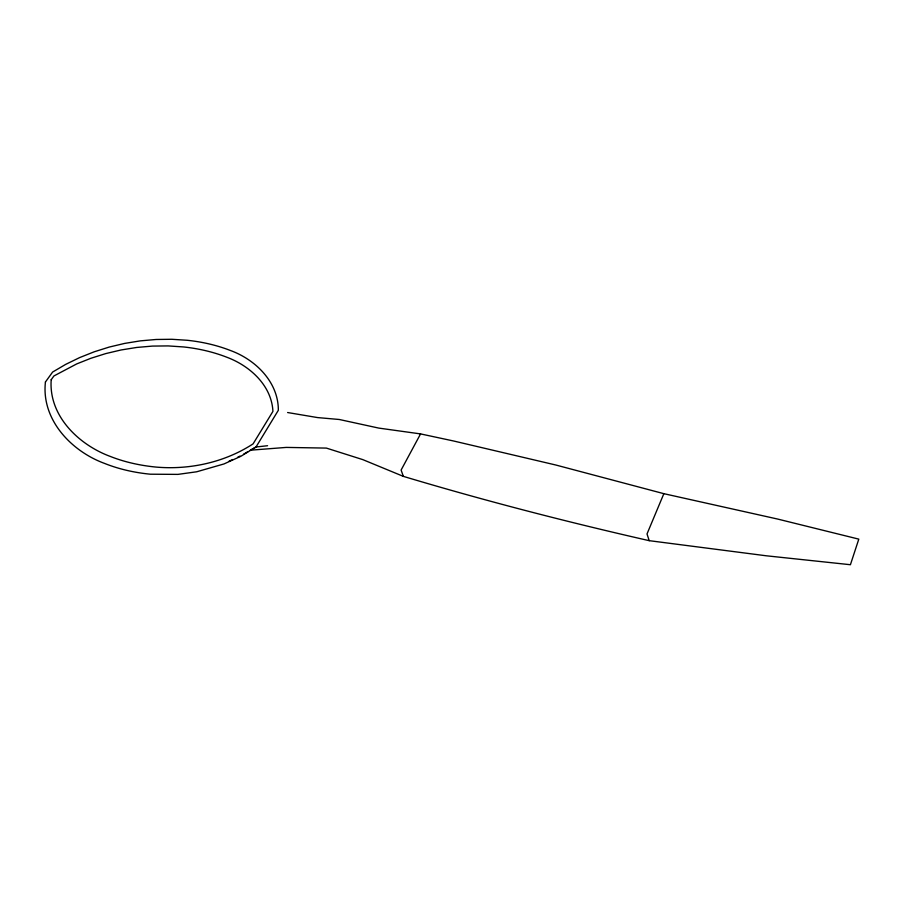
<?xml version="1.0" encoding="UTF-8"?>
<svg xmlns="http://www.w3.org/2000/svg" width="904" height="904" viewBox="0 0 904 904"><rect width="100%" height="100%" fill="white"/><g stroke="black" fill="none" stroke-linecap="round" stroke-linejoin="round"><path stroke-width="1.36" d="M663.852 493.674L647.015 533.948L649.219 540.671L766.208 555.779L850.415 564.717L858.8 539.134L777.677 519.065L663.852 493.674L555.779 465.006L453.492 440.971L420.563 433.909L378.742 428.089L339.282 419.49L317.564 417.58L287.608 412.529M420.563 433.909L401.105 470.057L403.376 476.374C484.533 500.692 566.605 521.879 649.219 540.671M243.571 454.237L248.024 451.548M237.662 457.288L240.023 456.068M229.028 461.176L232.757 459.537M267.573 445.717L256.013 447.005L250.25 450.203L286.252 447.412L326.378 448.09L362.753 459.605L403.376 476.374M51.2 379.736C48.511 415.851 78.693 444.757 110.311 456.441A201.874 135.103 -25.1 0 0 156.256 467.097C189.851 469.978 224.723 462.339 253.097 443.864L272.918 411.399C271.697 385.624 250.046 366.007 227.209 357.385A225.83 160.031 -33.7 0 0 183.681 346.955L168.178 345.916L152.448 346.085L136.696 347.452L121.079 349.972L105.768 353.588L90.931 358.266L76.704 363.916L53.935 375.951L51.2 379.736M45.437 381.985C41.121 419.625 71.337 451.265 104.638 463.447A201.456 135.137 -25.4 0 0 150.346 474.204L177.93 474.385L196.677 471.786L223.966 463.955L240.814 456.317L256.013 447.005L278.342 410.292C278.488 382.087 255.527 359.634 230.418 350.492A223.435 158.03 -33.4 0 0 187.23 340.277L171.805 339.282L156.132 339.475L140.369 340.864L124.684 343.407L109.226 347.068L94.152 351.825L79.597 357.611L65.709 364.368L52.624 372.052L45.437 381.985"/></g></svg>
